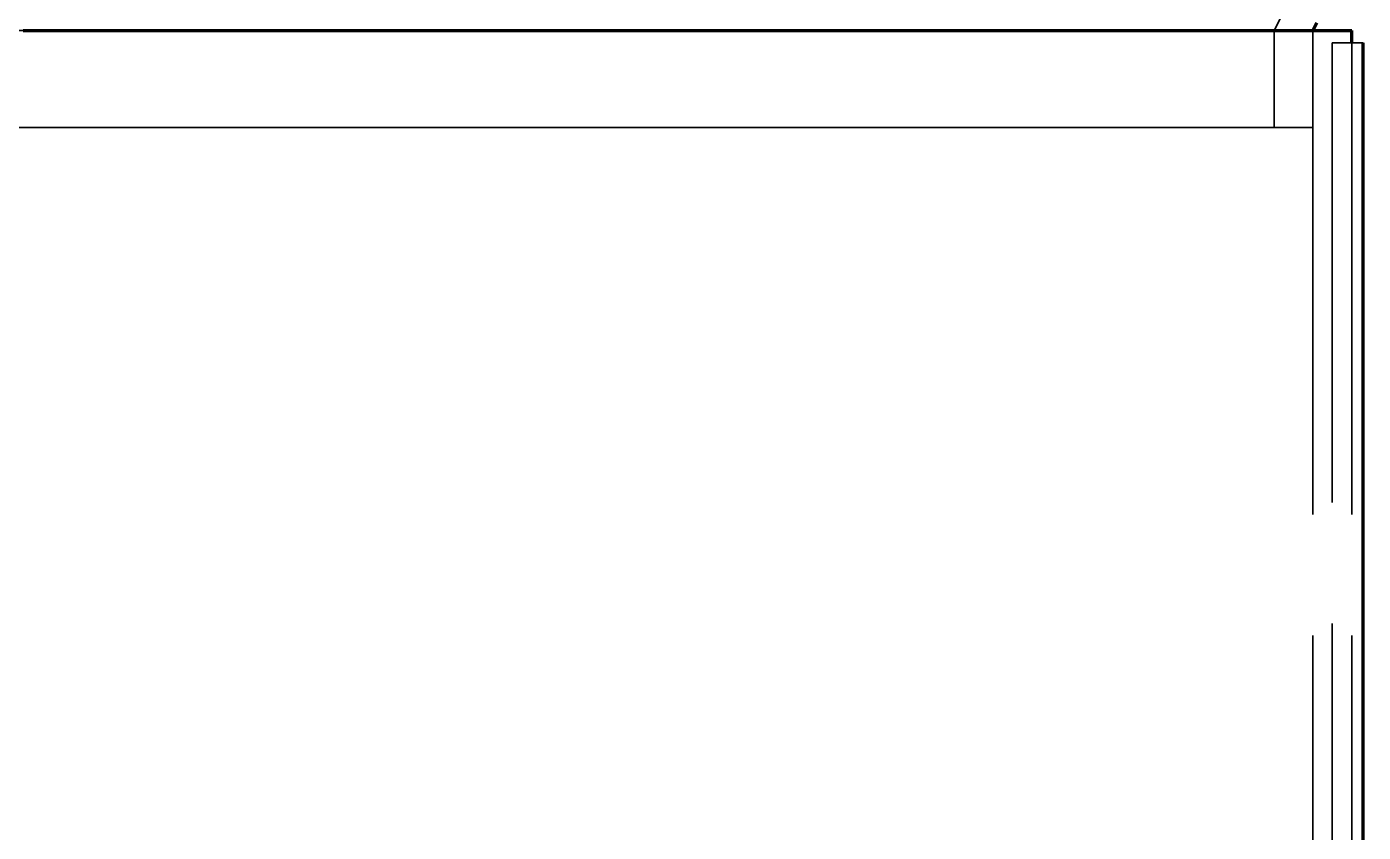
# Model space of a CAD drawing. Header units: millimetres. Extents: x 0 to 2382, y 0 to 420.
# Drawn here: x 292.58 to 303.62, y 283.08 to 289.74 of the extents above; entities that cross this region are included whole.
import ezdxf

# ---------------------------------------------------------------- set-up
doc = ezdxf.new("R2010")
doc.units = ezdxf.units.MM
doc.linetypes.add('IRAM-E-TRAZOS', pattern=[5, 4, -1])
for name, color, linetype, lineweight in [('01-VISIBLE', 7, 'CONTINUOUS', 70), ('02-OCULTA', 4, 'IRAM-E-TRAZOS', 35), ('08-FINA', 5, 'CONTINUOUS', 18)]:
    doc.layers.add(name, color=color, linetype=linetype, lineweight=lineweight)

msp = doc.modelspace()

# ---------------------------------------------------------------- linework, layer by layer
at = {"layer": '01-VISIBLE'}
for p, q in [((303.202, 289.709), (303.234, 289.773)), ((303.522, 289.609), (303.522, 289.709)), ((303.618, 246.858), (303.618, 289.609))]:
    msp.add_line(p, q, dxfattribs=at)
msp.add_lwpolyline([(292.549, 289.709), (292.599, 289.709), (292.65, 289.709), (292.7, 289.709), (292.75, 289.709), (292.8, 289.709), (292.85, 289.709), (292.9, 289.709), (292.95, 289.709), (293, 289.709), (293.05, 289.709), (293.1, 289.709), (293.151, 289.709), (293.201, 289.709), (293.251, 289.709), (293.301, 289.709), (293.351, 289.709), (293.401, 289.709), (293.451, 289.709), (293.501, 289.709), (293.551, 289.709), (293.601, 289.709), (293.652, 289.709), (293.702, 289.709), (293.752, 289.709), (293.802, 289.709), (293.852, 289.709), (293.902, 289.709), (293.952, 289.709), (294.002, 289.709), (294.052, 289.709), (294.102, 289.709), (294.153, 289.709), (294.203, 289.709), (294.253, 289.709), (294.303, 289.709), (294.353, 289.709), (294.403, 289.709), (294.453, 289.709), (294.503, 289.709), (294.553, 289.709), (294.603, 289.709), (294.654, 289.709), (294.704, 289.709), (294.754, 289.709), (294.804, 289.709), (294.854, 289.709), (294.904, 289.709), (294.954, 289.709), (295.004, 289.709), (295.054, 289.709), (295.105, 289.709), (295.155, 289.709), (295.205, 289.709), (295.255, 289.709), (295.305, 289.709), (295.355, 289.709), (295.405, 289.709), (295.455, 289.709), (295.505, 289.709), (295.555, 289.709), (295.606, 289.709), (295.656, 289.709), (295.706, 289.709), (295.756, 289.709), (295.806, 289.709), (295.856, 289.709), (295.906, 289.709), (295.956, 289.709), (296.006, 289.709), (296.056, 289.709), (296.107, 289.709), (296.157, 289.709), (296.207, 289.709), (296.257, 289.709), (296.307, 289.709), (296.357, 289.709), (296.407, 289.709), (296.457, 289.709), (296.507, 289.709), (296.557, 289.709), (296.608, 289.709), (296.658, 289.709), (296.708, 289.709), (296.758, 289.709), (296.808, 289.709), (296.858, 289.709), (296.908, 289.709), (296.958, 289.709), (297.008, 289.709), (297.058, 289.709), (297.109, 289.709), (297.159, 289.709), (297.209, 289.709), (297.259, 289.709), (297.309, 289.709), (297.359, 289.709), (297.409, 289.709), (297.459, 289.709), (297.509, 289.709), (297.56, 289.709), (297.61, 289.709), (297.66, 289.709), (297.71, 289.709), (297.76, 289.709), (297.81, 289.709), (297.86, 289.709), (297.91, 289.709), (297.96, 289.709), (298.01, 289.709), (298.061, 289.709), (298.111, 289.709), (298.161, 289.709), (298.211, 289.709), (298.261, 289.709), (298.311, 289.709), (298.361, 289.709), (298.411, 289.709), (298.461, 289.709), (298.511, 289.709), (298.562, 289.709), (298.612, 289.709), (298.662, 289.709), (298.712, 289.709), (298.762, 289.709), (298.812, 289.709), (298.862, 289.709), (298.912, 289.709), (298.962, 289.709), (299.012, 289.709), (299.063, 289.709), (299.113, 289.709), (299.163, 289.709), (299.213, 289.709), (299.263, 289.709), (299.313, 289.709), (299.363, 289.709), (299.413, 289.709), (299.463, 289.709), (299.513, 289.709), (299.564, 289.709), (299.614, 289.709), (299.664, 289.709), (299.714, 289.709), (299.764, 289.709), (299.814, 289.709), (299.864, 289.709), (299.914, 289.709), (299.964, 289.709), (300.015, 289.709), (300.065, 289.709), (300.115, 289.709), (300.165, 289.709), (300.215, 289.709), (300.265, 289.709), (300.315, 289.709), (300.365, 289.709), (300.415, 289.709), (300.465, 289.709), (300.516, 289.709), (300.566, 289.709), (300.616, 289.709), (300.666, 289.709), (300.716, 289.709), (300.766, 289.709), (300.816, 289.709), (300.866, 289.709), (300.916, 289.709), (300.966, 289.709), (301.017, 289.709), (301.067, 289.709), (301.117, 289.709), (301.167, 289.709), (301.217, 289.709), (301.267, 289.709), (301.317, 289.709), (301.367, 289.709), (301.417, 289.709), (301.467, 289.709), (301.518, 289.709), (301.568, 289.709), (301.618, 289.709), (301.668, 289.709), (301.718, 289.709), (301.768, 289.709), (301.818, 289.709), (301.868, 289.709), (301.918, 289.709), (301.968, 289.709), (302.019, 289.709), (302.069, 289.709), (302.119, 289.709), (302.169, 289.709), (302.219, 289.709), (302.269, 289.709), (302.319, 289.709), (302.369, 289.709), (302.419, 289.709), (302.47, 289.709), (302.52, 289.709), (302.57, 289.709), (302.62, 289.709), (302.67, 289.709), (302.72, 289.709), (302.77, 289.709), (302.82, 289.709), (302.87, 289.709), (302.92, 289.709), (302.971, 289.709), (303.021, 289.709), (303.071, 289.709), (303.121, 289.709), (303.171, 289.709), (303.221, 289.709), (303.271, 289.709), (303.321, 289.709), (303.371, 289.709), (303.421, 289.709), (303.472, 289.709), (303.522, 289.709)], dxfattribs=at)
at = {"layer": '02-OCULTA'}
for p, q in [((302.882, 289.709), (303.202, 290.349)), ((302.882, 289.709), (302.882, 288.909)), ((303.202, 225.709), (303.202, 289.709)), ((303.202, 288.909), (303.202, 289.709)), ((303.618, 289.609), (303.362, 289.609)), ((303.362, 225.809), (303.362, 289.609)), ((303.618, 289.609), (303.362, 289.609)), ((303.362, 225.809), (303.362, 289.609)), ((303.522, 225.709), (303.522, 289.609)), ((303.618, 225.809), (303.618, 289.609))]:
    msp.add_line(p, q, dxfattribs=at)
for points in [[(292.514, 289.709), (292.59, 289.709), (292.667, 289.709), (292.744, 289.709), (292.821, 289.709), (292.898, 289.709), (292.974, 289.709), (293.051, 289.709), (293.128, 289.709), (293.205, 289.709), (293.282, 289.709), (293.358, 289.709), (293.435, 289.709), (293.512, 289.709), (293.589, 289.709), (293.666, 289.709), (293.742, 289.709), (293.819, 289.709), (293.896, 289.709), (293.973, 289.709), (294.05, 289.709), (294.126, 289.709), (294.203, 289.709), (294.28, 289.709), (294.357, 289.709), (294.434, 289.709), (294.51, 289.709), (294.587, 289.709), (294.664, 289.709), (294.741, 289.709), (294.818, 289.709), (294.894, 289.709), (294.971, 289.709), (295.048, 289.709), (295.125, 289.709), (295.202, 289.709), (295.278, 289.709), (295.355, 289.709), (295.432, 289.709), (295.509, 289.709), (295.586, 289.709), (295.662, 289.709), (295.739, 289.709), (295.816, 289.709), (295.893, 289.709), (295.97, 289.709), (296.046, 289.709), (296.123, 289.709), (296.2, 289.709), (296.277, 289.709), (296.354, 289.709), (296.43, 289.709), (296.507, 289.709), (296.584, 289.709), (296.661, 289.709), (296.738, 289.709), (296.814, 289.709), (296.891, 289.709), (296.968, 289.709), (297.045, 289.709), (297.122, 289.709), (297.198, 289.709), (297.275, 289.709), (297.352, 289.709), (297.429, 289.709), (297.506, 289.709), (297.582, 289.709), (297.659, 289.709), (297.736, 289.709), (297.813, 289.709), (297.89, 289.709), (297.966, 289.709), (298.043, 289.709), (298.12, 289.709), (298.197, 289.709), (298.274, 289.709), (298.35, 289.709), (298.427, 289.709), (298.504, 289.709), (298.581, 289.709), (298.658, 289.709), (298.734, 289.709), (298.811, 289.709), (298.888, 289.709), (298.965, 289.709), (299.042, 289.709), (299.118, 289.709), (299.195, 289.709), (299.272, 289.709), (299.349, 289.709), (299.426, 289.709), (299.502, 289.709), (299.579, 289.709), (299.656, 289.709), (299.733, 289.709), (299.81, 289.709), (299.886, 289.709), (299.963, 289.709), (300.04, 289.709), (300.117, 289.709), (300.194, 289.709), (300.27, 289.709), (300.347, 289.709), (300.424, 289.709), (300.501, 289.709), (300.578, 289.709), (300.654, 289.709), (300.731, 289.709), (300.808, 289.709), (300.885, 289.709), (300.962, 289.709), (301.038, 289.709), (301.115, 289.709), (301.192, 289.709), (301.269, 289.709), (301.346, 289.709), (301.422, 289.709), (301.499, 289.709), (301.576, 289.709), (301.653, 289.709), (301.73, 289.709), (301.806, 289.709), (301.883, 289.709), (301.96, 289.709), (302.037, 289.709), (302.114, 289.709), (302.19, 289.709), (302.267, 289.709), (302.344, 289.709), (302.421, 289.709), (302.498, 289.709), (302.574, 289.709), (302.651, 289.709), (302.728, 289.709), (302.805, 289.709), (302.882, 289.709)], [(303.202, 289.709), (303.152, 289.709), (303.101, 289.709), (303.051, 289.709), (303.001, 289.709), (302.951, 289.709), (302.901, 289.709), (302.851, 289.709), (302.801, 289.709), (302.751, 289.709), (302.701, 289.709), (302.651, 289.709), (302.6, 289.709), (302.55, 289.709), (302.5, 289.709), (302.45, 289.709), (302.4, 289.709), (302.35, 289.709), (302.3, 289.709), (302.25, 289.709), (302.2, 289.709), (302.15, 289.709), (302.1, 289.709), (302.049, 289.709), (301.999, 289.709), (301.949, 289.709), (301.899, 289.709), (301.849, 289.709), (301.799, 289.709), (301.749, 289.709), (301.699, 289.709), (301.649, 289.709), (301.599, 289.709), (301.548, 289.709), (301.498, 289.709), (301.448, 289.709), (301.398, 289.709), (301.348, 289.709), (301.298, 289.709), (301.248, 289.709), (301.198, 289.709), (301.148, 289.709), (301.098, 289.709), (301.048, 289.709), (300.997, 289.709), (300.947, 289.709), (300.897, 289.709), (300.847, 289.709), (300.797, 289.709), (300.747, 289.709), (300.697, 289.709), (300.647, 289.709), (300.597, 289.709), (300.547, 289.709), (300.496, 289.709), (300.446, 289.709), (300.396, 289.709), (300.346, 289.709), (300.296, 289.709), (300.246, 289.709), (300.196, 289.709), (300.146, 289.709), (300.096, 289.709), (300.046, 289.709), (299.996, 289.709), (299.945, 289.709), (299.895, 289.709), (299.845, 289.709), (299.795, 289.709), (299.745, 289.709), (299.695, 289.709), (299.645, 289.709), (299.595, 289.709), (299.545, 289.709), (299.495, 289.709), (299.444, 289.709), (299.394, 289.709), (299.344, 289.709), (299.294, 289.709), (299.244, 289.709), (299.194, 289.709), (299.144, 289.709), (299.094, 289.709), (299.044, 289.709), (298.994, 289.709), (298.944, 289.709), (298.893, 289.709), (298.843, 289.709), (298.793, 289.709), (298.743, 289.709), (298.693, 289.709), (298.643, 289.709), (298.593, 289.709), (298.543, 289.709), (298.493, 289.709), (298.443, 289.709), (298.392, 289.709), (298.342, 289.709), (298.292, 289.709), (298.242, 289.709), (298.192, 289.709), (298.142, 289.709), (298.092, 289.709), (298.042, 289.709), (297.992, 289.709), (297.942, 289.709), (297.891, 289.709), (297.841, 289.709), (297.791, 289.709), (297.741, 289.709), (297.691, 289.709), (297.641, 289.709), (297.591, 289.709), (297.541, 289.709), (297.491, 289.709), (297.441, 289.709), (297.391, 289.709), (297.34, 289.709), (297.29, 289.709), (297.24, 289.709), (297.19, 289.709), (297.14, 289.709), (297.09, 289.709), (297.04, 289.709), (296.99, 289.709), (296.94, 289.709), (296.89, 289.709), (296.839, 289.709), (296.789, 289.709), (296.739, 289.709), (296.689, 289.709), (296.639, 289.709), (296.589, 289.709), (296.539, 289.709), (296.489, 289.709), (296.439, 289.709), (296.389, 289.709), (296.339, 289.709), (296.288, 289.709), (296.238, 289.709), (296.188, 289.709), (296.138, 289.709), (296.088, 289.709), (296.038, 289.709), (295.988, 289.709), (295.938, 289.709), (295.888, 289.709), (295.838, 289.709), (295.787, 289.709), (295.737, 289.709), (295.687, 289.709), (295.637, 289.709), (295.587, 289.709), (295.537, 289.709), (295.487, 289.709), (295.437, 289.709), (295.387, 289.709), (295.337, 289.709), (295.287, 289.709), (295.236, 289.709), (295.186, 289.709), (295.136, 289.709), (295.086, 289.709), (295.036, 289.709), (294.986, 289.709), (294.936, 289.709), (294.886, 289.709), (294.836, 289.709), (294.786, 289.709), (294.735, 289.709), (294.685, 289.709), (294.635, 289.709), (294.585, 289.709), (294.535, 289.709), (294.485, 289.709), (294.435, 289.709), (294.385, 289.709), (294.335, 289.709), (294.285, 289.709), (294.234, 289.709), (294.184, 289.709), (294.134, 289.709), (294.084, 289.709), (294.034, 289.709), (293.984, 289.709), (293.934, 289.709), (293.884, 289.709), (293.834, 289.709), (293.784, 289.709), (293.734, 289.709), (293.683, 289.709), (293.633, 289.709), (293.583, 289.709), (293.533, 289.709), (293.483, 289.709), (293.433, 289.709), (293.383, 289.709), (293.333, 289.709), (293.283, 289.709), (293.233, 289.709), (293.182, 289.709), (293.132, 289.709), (293.082, 289.709), (293.032, 289.709), (292.982, 289.709), (292.932, 289.709), (292.882, 289.709), (292.832, 289.709), (292.782, 289.709), (292.732, 289.709), (292.682, 289.709), (292.631, 289.709), (292.581, 289.709), (292.531, 289.709)], [(303.202, 289.709), (303.152, 289.709), (303.101, 289.709), (303.051, 289.709), (303.001, 289.709), (302.951, 289.709), (302.901, 289.709), (302.851, 289.709), (302.801, 289.709), (302.751, 289.709), (302.701, 289.709), (302.651, 289.709), (302.6, 289.709), (302.55, 289.709), (302.5, 289.709), (302.45, 289.709), (302.4, 289.709), (302.35, 289.709), (302.3, 289.709), (302.25, 289.709), (302.2, 289.709), (302.15, 289.709), (302.1, 289.709), (302.049, 289.709), (301.999, 289.709), (301.949, 289.709), (301.899, 289.709), (301.849, 289.709), (301.799, 289.709), (301.749, 289.709), (301.699, 289.709), (301.649, 289.709), (301.599, 289.709), (301.548, 289.709), (301.498, 289.709), (301.448, 289.709), (301.398, 289.709), (301.348, 289.709), (301.298, 289.709), (301.248, 289.709), (301.198, 289.709), (301.148, 289.709), (301.098, 289.709), (301.048, 289.709), (300.997, 289.709), (300.947, 289.709), (300.897, 289.709), (300.847, 289.709), (300.797, 289.709), (300.747, 289.709), (300.697, 289.709), (300.647, 289.709), (300.597, 289.709), (300.547, 289.709), (300.496, 289.709), (300.446, 289.709), (300.396, 289.709), (300.346, 289.709), (300.296, 289.709), (300.246, 289.709), (300.196, 289.709), (300.146, 289.709), (300.096, 289.709), (300.046, 289.709), (299.996, 289.709), (299.945, 289.709), (299.895, 289.709), (299.845, 289.709), (299.795, 289.709), (299.745, 289.709), (299.695, 289.709), (299.645, 289.709), (299.595, 289.709), (299.545, 289.709), (299.495, 289.709), (299.444, 289.709), (299.394, 289.709), (299.344, 289.709), (299.294, 289.709), (299.244, 289.709), (299.194, 289.709), (299.144, 289.709), (299.094, 289.709), (299.044, 289.709), (298.994, 289.709), (298.944, 289.709), (298.893, 289.709), (298.843, 289.709), (298.793, 289.709), (298.743, 289.709), (298.693, 289.709), (298.643, 289.709), (298.593, 289.709), (298.543, 289.709), (298.493, 289.709), (298.443, 289.709), (298.392, 289.709), (298.342, 289.709), (298.292, 289.709), (298.242, 289.709), (298.192, 289.709), (298.142, 289.709), (298.092, 289.709), (298.042, 289.709), (297.992, 289.709), (297.942, 289.709), (297.891, 289.709), (297.841, 289.709), (297.791, 289.709), (297.741, 289.709), (297.691, 289.709), (297.641, 289.709), (297.591, 289.709), (297.541, 289.709), (297.491, 289.709), (297.441, 289.709), (297.391, 289.709), (297.34, 289.709), (297.29, 289.709), (297.24, 289.709), (297.19, 289.709), (297.14, 289.709), (297.09, 289.709), (297.04, 289.709), (296.99, 289.709), (296.94, 289.709), (296.89, 289.709), (296.839, 289.709), (296.789, 289.709), (296.739, 289.709), (296.689, 289.709), (296.639, 289.709), (296.589, 289.709), (296.539, 289.709), (296.489, 289.709), (296.439, 289.709), (296.389, 289.709), (296.339, 289.709), (296.288, 289.709), (296.238, 289.709), (296.188, 289.709), (296.138, 289.709), (296.088, 289.709), (296.038, 289.709), (295.988, 289.709), (295.938, 289.709), (295.888, 289.709), (295.838, 289.709), (295.787, 289.709), (295.737, 289.709), (295.687, 289.709), (295.637, 289.709), (295.587, 289.709), (295.537, 289.709), (295.487, 289.709), (295.437, 289.709), (295.387, 289.709), (295.337, 289.709), (295.287, 289.709), (295.236, 289.709), (295.186, 289.709), (295.136, 289.709), (295.086, 289.709), (295.036, 289.709), (294.986, 289.709), (294.936, 289.709), (294.886, 289.709), (294.836, 289.709), (294.786, 289.709), (294.735, 289.709), (294.685, 289.709), (294.635, 289.709), (294.585, 289.709), (294.535, 289.709), (294.485, 289.709), (294.435, 289.709), (294.385, 289.709), (294.335, 289.709), (294.285, 289.709), (294.234, 289.709), (294.184, 289.709), (294.134, 289.709), (294.084, 289.709), (294.034, 289.709), (293.984, 289.709), (293.934, 289.709), (293.884, 289.709), (293.834, 289.709), (293.784, 289.709), (293.734, 289.709), (293.683, 289.709), (293.633, 289.709), (293.583, 289.709), (293.533, 289.709), (293.483, 289.709), (293.433, 289.709), (293.383, 289.709), (293.333, 289.709), (293.283, 289.709), (293.233, 289.709), (293.182, 289.709), (293.132, 289.709), (293.082, 289.709), (293.032, 289.709), (292.982, 289.709), (292.932, 289.709), (292.882, 289.709), (292.832, 289.709), (292.782, 289.709), (292.732, 289.709), (292.682, 289.709), (292.631, 289.709), (292.581, 289.709), (292.531, 289.709)], [(292.539, 289.709), (292.618, 289.709), (292.696, 289.709), (292.774, 289.709), (292.853, 289.709), (292.931, 289.709), (293.01, 289.709), (293.088, 289.709), (293.166, 289.709), (293.245, 289.709), (293.323, 289.709), (293.402, 289.709), (293.48, 289.709), (293.558, 289.709), (293.637, 289.709), (293.715, 289.709), (293.794, 289.709), (293.872, 289.709), (293.95, 289.709), (294.029, 289.709), (294.107, 289.709), (294.186, 289.709), (294.264, 289.709), (294.342, 289.709), (294.421, 289.709), (294.499, 289.709), (294.578, 289.709), (294.656, 289.709), (294.734, 289.709), (294.813, 289.709), (294.891, 289.709), (294.97, 289.709), (295.048, 289.709), (295.126, 289.709), (295.205, 289.709), (295.283, 289.709), (295.362, 289.709), (295.44, 289.709), (295.518, 289.709), (295.597, 289.709), (295.675, 289.709), (295.754, 289.709), (295.832, 289.709), (295.91, 289.709), (295.989, 289.709), (296.067, 289.709), (296.146, 289.709), (296.224, 289.709), (296.302, 289.709), (296.381, 289.709), (296.459, 289.709), (296.538, 289.709), (296.616, 289.709), (296.694, 289.709), (296.773, 289.709), (296.851, 289.709), (296.93, 289.709), (297.008, 289.709), (297.086, 289.709), (297.165, 289.709), (297.243, 289.709), (297.322, 289.709), (297.4, 289.709), (297.478, 289.709), (297.557, 289.709), (297.635, 289.709), (297.714, 289.709), (297.792, 289.709), (297.87, 289.709), (297.949, 289.709), (298.027, 289.709), (298.106, 289.709), (298.184, 289.709), (298.262, 289.709), (298.341, 289.709), (298.419, 289.709), (298.498, 289.709), (298.576, 289.709), (298.654, 289.709), (298.733, 289.709), (298.811, 289.709), (298.89, 289.709), (298.968, 289.709), (299.046, 289.709), (299.125, 289.709), (299.203, 289.709), (299.282, 289.709), (299.36, 289.709), (299.438, 289.709), (299.517, 289.709), (299.595, 289.709), (299.674, 289.709), (299.752, 289.709), (299.83, 289.709), (299.909, 289.709), (299.987, 289.709), (300.066, 289.709), (300.144, 289.709), (300.222, 289.709), (300.301, 289.709), (300.379, 289.709), (300.458, 289.709), (300.536, 289.709), (300.614, 289.709), (300.693, 289.709), (300.771, 289.709), (300.85, 289.709), (300.928, 289.709), (301.006, 289.709), (301.085, 289.709), (301.163, 289.709), (301.242, 289.709), (301.32, 289.709), (301.398, 289.709), (301.477, 289.709), (301.555, 289.709), (301.634, 289.709), (301.712, 289.709), (301.79, 289.709), (301.869, 289.709), (301.947, 289.709), (302.026, 289.709), (302.104, 289.709), (302.182, 289.709), (302.261, 289.709), (302.339, 289.709), (302.418, 289.709), (302.496, 289.709), (302.574, 289.709), (302.653, 289.709), (302.731, 289.709), (302.81, 289.709), (302.888, 289.709), (302.966, 289.709), (303.045, 289.709), (303.123, 289.709), (303.202, 289.709)], [(292.539, 289.709), (292.618, 289.709), (292.696, 289.709), (292.774, 289.709), (292.853, 289.709), (292.931, 289.709), (293.01, 289.709), (293.088, 289.709), (293.166, 289.709), (293.245, 289.709), (293.323, 289.709), (293.402, 289.709), (293.48, 289.709), (293.558, 289.709), (293.637, 289.709), (293.715, 289.709), (293.794, 289.709), (293.872, 289.709), (293.95, 289.709), (294.029, 289.709), (294.107, 289.709), (294.186, 289.709), (294.264, 289.709), (294.342, 289.709), (294.421, 289.709), (294.499, 289.709), (294.578, 289.709), (294.656, 289.709), (294.734, 289.709), (294.813, 289.709), (294.891, 289.709), (294.97, 289.709), (295.048, 289.709), (295.126, 289.709), (295.205, 289.709), (295.283, 289.709), (295.362, 289.709), (295.44, 289.709), (295.518, 289.709), (295.597, 289.709), (295.675, 289.709), (295.754, 289.709), (295.832, 289.709), (295.91, 289.709), (295.989, 289.709), (296.067, 289.709), (296.146, 289.709), (296.224, 289.709), (296.302, 289.709), (296.381, 289.709), (296.459, 289.709), (296.538, 289.709), (296.616, 289.709), (296.694, 289.709), (296.773, 289.709), (296.851, 289.709), (296.93, 289.709), (297.008, 289.709), (297.086, 289.709), (297.165, 289.709), (297.243, 289.709), (297.322, 289.709), (297.4, 289.709), (297.478, 289.709), (297.557, 289.709), (297.635, 289.709), (297.714, 289.709), (297.792, 289.709), (297.87, 289.709), (297.949, 289.709), (298.027, 289.709), (298.106, 289.709), (298.184, 289.709), (298.262, 289.709), (298.341, 289.709), (298.419, 289.709), (298.498, 289.709), (298.576, 289.709), (298.654, 289.709), (298.733, 289.709), (298.811, 289.709), (298.89, 289.709), (298.968, 289.709), (299.046, 289.709), (299.125, 289.709), (299.203, 289.709), (299.282, 289.709), (299.36, 289.709), (299.438, 289.709), (299.517, 289.709), (299.595, 289.709), (299.674, 289.709), (299.752, 289.709), (299.83, 289.709), (299.909, 289.709), (299.987, 289.709), (300.066, 289.709), (300.144, 289.709), (300.222, 289.709), (300.301, 289.709), (300.379, 289.709), (300.458, 289.709), (300.536, 289.709), (300.614, 289.709), (300.693, 289.709), (300.771, 289.709), (300.85, 289.709), (300.928, 289.709), (301.006, 289.709), (301.085, 289.709), (301.163, 289.709), (301.242, 289.709), (301.32, 289.709), (301.398, 289.709), (301.477, 289.709), (301.555, 289.709), (301.634, 289.709), (301.712, 289.709), (301.79, 289.709), (301.869, 289.709), (301.947, 289.709), (302.026, 289.709), (302.104, 289.709), (302.182, 289.709), (302.261, 289.709), (302.339, 289.709), (302.418, 289.709), (302.496, 289.709), (302.574, 289.709), (302.653, 289.709), (302.731, 289.709), (302.81, 289.709), (302.888, 289.709), (302.966, 289.709), (303.045, 289.709), (303.123, 289.709), (303.202, 289.709)], [(303.522, 289.709), (303.472, 289.709), (303.422, 289.709), (303.372, 289.709), (303.322, 289.709), (303.272, 289.709), (303.222, 289.709), (303.172, 289.709), (303.122, 289.709), (303.072, 289.709), (303.022, 289.709), (302.972, 289.709), (302.922, 289.709), (302.872, 289.709), (302.822, 289.709), (302.772, 289.709), (302.722, 289.709), (302.672, 289.709), (302.622, 289.709), (302.572, 289.709), (302.522, 289.709), (302.472, 289.709), (302.422, 289.709), (302.372, 289.709), (302.322, 289.709), (302.272, 289.709), (302.222, 289.709), (302.172, 289.709), (302.122, 289.709), (302.072, 289.709), (302.022, 289.709), (301.972, 289.709), (301.922, 289.709), (301.872, 289.709), (301.822, 289.709), (301.772, 289.709), (301.722, 289.709), (301.672, 289.709), (301.622, 289.709), (301.572, 289.709), (301.522, 289.709), (301.472, 289.709), (301.422, 289.709), (301.372, 289.709), (301.322, 289.709), (301.272, 289.709), (301.222, 289.709), (301.172, 289.709), (301.122, 289.709), (301.072, 289.709), (301.022, 289.709), (300.972, 289.709), (300.922, 289.709), (300.872, 289.709), (300.822, 289.709), (300.772, 289.709), (300.722, 289.709), (300.672, 289.709), (300.622, 289.709), (300.572, 289.709), (300.522, 289.709), (300.472, 289.709), (300.422, 289.709), (300.372, 289.709), (300.322, 289.709), (300.272, 289.709), (300.222, 289.709), (300.172, 289.709), (300.122, 289.709), (300.072, 289.709), (300.022, 289.709), (299.972, 289.709), (299.922, 289.709), (299.872, 289.709), (299.822, 289.709), (299.772, 289.709), (299.722, 289.709), (299.672, 289.709), (299.622, 289.709), (299.572, 289.709), (299.522, 289.709), (299.472, 289.709), (299.422, 289.709), (299.372, 289.709), (299.322, 289.709), (299.272, 289.709), (299.222, 289.709), (299.172, 289.709), (299.122, 289.709), (299.072, 289.709), (299.022, 289.709), (298.972, 289.709), (298.922, 289.709), (298.872, 289.709), (298.822, 289.709), (298.772, 289.709), (298.722, 289.709), (298.672, 289.709), (298.622, 289.709), (298.572, 289.709), (298.522, 289.709), (298.472, 289.709), (298.422, 289.709), (298.372, 289.709), (298.322, 289.709), (298.272, 289.709), (298.222, 289.709), (298.172, 289.709), (298.122, 289.709), (298.072, 289.709), (298.022, 289.709), (297.972, 289.709), (297.922, 289.709), (297.872, 289.709), (297.822, 289.709), (297.772, 289.709), (297.722, 289.709), (297.672, 289.709), (297.622, 289.709), (297.572, 289.709), (297.522, 289.709), (297.472, 289.709), (297.422, 289.709), (297.372, 289.709), (297.322, 289.709), (297.272, 289.709), (297.222, 289.709), (297.172, 289.709), (297.122, 289.709), (297.072, 289.709), (297.022, 289.709), (296.972, 289.709), (296.922, 289.709), (296.872, 289.709), (296.822, 289.709), (296.772, 289.709), (296.722, 289.709), (296.672, 289.709), (296.622, 289.709), (296.572, 289.709), (296.522, 289.709), (296.472, 289.709), (296.422, 289.709), (296.372, 289.709), (296.322, 289.709), (296.272, 289.709), (296.222, 289.709), (296.172, 289.709), (296.122, 289.709), (296.072, 289.709), (296.022, 289.709), (295.972, 289.709), (295.922, 289.709), (295.872, 289.709), (295.822, 289.709), (295.772, 289.709), (295.722, 289.709), (295.672, 289.709), (295.622, 289.709), (295.572, 289.709), (295.522, 289.709), (295.472, 289.709), (295.422, 289.709), (295.372, 289.709), (295.322, 289.709), (295.272, 289.709), (295.222, 289.709), (295.172, 289.709), (295.122, 289.709), (295.072, 289.709), (295.022, 289.709), (294.972, 289.709), (294.922, 289.709), (294.872, 289.709), (294.822, 289.709), (294.772, 289.709), (294.722, 289.709), (294.672, 289.709), (294.622, 289.709), (294.572, 289.709), (294.522, 289.709), (294.472, 289.709), (294.422, 289.709), (294.372, 289.709), (294.322, 289.709), (294.272, 289.709), (294.222, 289.709), (294.172, 289.709), (294.122, 289.709), (294.072, 289.709), (294.022, 289.709), (293.972, 289.709), (293.922, 289.709), (293.872, 289.709), (293.822, 289.709), (293.772, 289.709), (293.722, 289.709), (293.672, 289.709), (293.622, 289.709), (293.572, 289.709), (293.522, 289.709), (293.472, 289.709), (293.422, 289.709), (293.372, 289.709), (293.322, 289.709), (293.272, 289.709), (293.222, 289.709), (293.172, 289.709), (293.122, 289.709), (293.072, 289.709), (293.022, 289.709), (292.972, 289.709), (292.922, 289.709), (292.872, 289.709), (292.822, 289.709), (292.772, 289.709), (292.722, 289.709), (292.672, 289.709), (292.622, 289.709), (292.572, 289.709)], [(302.882, 289.709), (302.832, 289.709), (302.782, 289.709), (302.732, 289.709), (302.682, 289.709), (302.631, 289.709), (302.581, 289.709), (302.531, 289.709), (302.481, 289.709), (302.431, 289.709), (302.381, 289.709), (302.331, 289.709), (302.281, 289.709), (302.231, 289.709), (302.181, 289.709), (302.131, 289.709), (302.081, 289.709), (302.031, 289.709), (301.981, 289.709), (301.931, 289.709), (301.881, 289.709), (301.831, 289.709), (301.781, 289.709), (301.731, 289.709), (301.681, 289.709), (301.631, 289.709), (301.581, 289.709), (301.531, 289.709), (301.481, 289.709), (301.431, 289.709), (301.381, 289.709), (301.331, 289.709), (301.281, 289.709), (301.231, 289.709), (301.181, 289.709), (301.131, 289.709), (301.08, 289.709), (301.03, 289.709), (300.98, 289.709), (300.93, 289.709), (300.88, 289.709), (300.83, 289.709), (300.78, 289.709), (300.73, 289.709), (300.68, 289.709), (300.63, 289.709), (300.58, 289.709), (300.53, 289.709), (300.48, 289.709), (300.43, 289.709), (300.38, 289.709), (300.33, 289.709), (300.28, 289.709), (300.23, 289.709), (300.18, 289.709), (300.13, 289.709), (300.08, 289.709), (300.03, 289.709), (299.98, 289.709), (299.93, 289.709), (299.88, 289.709), (299.83, 289.709), (299.78, 289.709), (299.73, 289.709), (299.68, 289.709), (299.63, 289.709), (299.579, 289.709), (299.529, 289.709), (299.479, 289.709), (299.429, 289.709), (299.379, 289.709), (299.329, 289.709), (299.279, 289.709), (299.229, 289.709), (299.179, 289.709), (299.129, 289.709), (299.079, 289.709), (299.029, 289.709), (298.979, 289.709), (298.929, 289.709), (298.879, 289.709), (298.829, 289.709), (298.779, 289.709), (298.729, 289.709), (298.679, 289.709), (298.629, 289.709), (298.579, 289.709), (298.529, 289.709), (298.479, 289.709), (298.429, 289.709), (298.379, 289.709), (298.329, 289.709), (298.279, 289.709), (298.229, 289.709), (298.179, 289.709), (298.129, 289.709), (298.079, 289.709), (298.028, 289.709), (297.978, 289.709), (297.928, 289.709), (297.878, 289.709), (297.828, 289.709), (297.778, 289.709), (297.728, 289.709), (297.678, 289.709), (297.628, 289.709), (297.578, 289.709), (297.528, 289.709), (297.478, 289.709), (297.428, 289.709), (297.378, 289.709), (297.328, 289.709), (297.278, 289.709), (297.228, 289.709), (297.178, 289.709), (297.128, 289.709), (297.078, 289.709), (297.028, 289.709), (296.978, 289.709), (296.928, 289.709), (296.878, 289.709), (296.828, 289.709), (296.778, 289.709), (296.728, 289.709), (296.678, 289.709), (296.628, 289.709), (296.578, 289.709), (296.528, 289.709), (296.477, 289.709), (296.427, 289.709), (296.377, 289.709), (296.327, 289.709), (296.277, 289.709), (296.227, 289.709), (296.177, 289.709), (296.127, 289.709), (296.077, 289.709), (296.027, 289.709), (295.977, 289.709), (295.927, 289.709), (295.877, 289.709), (295.827, 289.709), (295.777, 289.709), (295.727, 289.709), (295.677, 289.709), (295.627, 289.709), (295.577, 289.709), (295.527, 289.709), (295.477, 289.709), (295.427, 289.709), (295.377, 289.709), (295.327, 289.709), (295.277, 289.709), (295.227, 289.709), (295.177, 289.709), (295.127, 289.709), (295.077, 289.709), (295.027, 289.709), (294.977, 289.709), (294.926, 289.709), (294.876, 289.709), (294.826, 289.709), (294.776, 289.709), (294.726, 289.709), (294.676, 289.709), (294.626, 289.709), (294.576, 289.709), (294.526, 289.709), (294.476, 289.709), (294.426, 289.709), (294.376, 289.709), (294.326, 289.709), (294.276, 289.709), (294.226, 289.709), (294.176, 289.709), (294.126, 289.709), (294.076, 289.709), (294.026, 289.709), (293.976, 289.709), (293.926, 289.709), (293.876, 289.709), (293.826, 289.709), (293.776, 289.709), (293.726, 289.709), (293.676, 289.709), (293.626, 289.709), (293.576, 289.709), (293.526, 289.709), (293.476, 289.709), (293.425, 289.709), (293.375, 289.709), (293.325, 289.709), (293.275, 289.709), (293.225, 289.709), (293.175, 289.709), (293.125, 289.709), (293.075, 289.709), (293.025, 289.709), (292.975, 289.709), (292.925, 289.709), (292.875, 289.709), (292.825, 289.709), (292.775, 289.709), (292.725, 289.709), (292.675, 289.709), (292.625, 289.709), (292.575, 289.709)], [(292.514, 288.909), (292.59, 288.909), (292.667, 288.909), (292.744, 288.909), (292.821, 288.909), (292.898, 288.909), (292.974, 288.909), (293.051, 288.909), (293.128, 288.909), (293.205, 288.909), (293.282, 288.909), (293.358, 288.909), (293.435, 288.909), (293.512, 288.909), (293.589, 288.909), (293.666, 288.909), (293.742, 288.909), (293.819, 288.909), (293.896, 288.909), (293.973, 288.909), (294.05, 288.909), (294.126, 288.909), (294.203, 288.909), (294.28, 288.909), (294.357, 288.909), (294.434, 288.909), (294.51, 288.909), (294.587, 288.909), (294.664, 288.909), (294.741, 288.909), (294.818, 288.909), (294.894, 288.909), (294.971, 288.909), (295.048, 288.909), (295.125, 288.909), (295.202, 288.909), (295.278, 288.909), (295.355, 288.909), (295.432, 288.909), (295.509, 288.909), (295.586, 288.909), (295.662, 288.909), (295.739, 288.909), (295.816, 288.909), (295.893, 288.909), (295.97, 288.909), (296.046, 288.909), (296.123, 288.909), (296.2, 288.909), (296.277, 288.909), (296.354, 288.909), (296.43, 288.909), (296.507, 288.909), (296.584, 288.909), (296.661, 288.909), (296.738, 288.909), (296.814, 288.909), (296.891, 288.909), (296.968, 288.909), (297.045, 288.909), (297.122, 288.909), (297.198, 288.909), (297.275, 288.909), (297.352, 288.909), (297.429, 288.909), (297.506, 288.909), (297.582, 288.909), (297.659, 288.909), (297.736, 288.909), (297.813, 288.909), (297.89, 288.909), (297.966, 288.909), (298.043, 288.909), (298.12, 288.909), (298.197, 288.909), (298.274, 288.909), (298.35, 288.909), (298.427, 288.909), (298.504, 288.909), (298.581, 288.909), (298.658, 288.909), (298.734, 288.909), (298.811, 288.909), (298.888, 288.909), (298.965, 288.909), (299.042, 288.909), (299.118, 288.909), (299.195, 288.909), (299.272, 288.909), (299.349, 288.909), (299.426, 288.909), (299.502, 288.909), (299.579, 288.909), (299.656, 288.909), (299.733, 288.909), (299.81, 288.909), (299.886, 288.909), (299.963, 288.909), (300.04, 288.909), (300.117, 288.909), (300.194, 288.909), (300.27, 288.909), (300.347, 288.909), (300.424, 288.909), (300.501, 288.909), (300.578, 288.909), (300.654, 288.909), (300.731, 288.909), (300.808, 288.909), (300.885, 288.909), (300.962, 288.909), (301.038, 288.909), (301.115, 288.909), (301.192, 288.909), (301.269, 288.909), (301.346, 288.909), (301.422, 288.909), (301.499, 288.909), (301.576, 288.909), (301.653, 288.909), (301.73, 288.909), (301.806, 288.909), (301.883, 288.909), (301.96, 288.909), (302.037, 288.909), (302.114, 288.909), (302.19, 288.909), (302.267, 288.909), (302.344, 288.909), (302.421, 288.909), (302.498, 288.909), (302.574, 288.909), (302.651, 288.909), (302.728, 288.909), (302.805, 288.909), (302.882, 288.909)], [(303.202, 288.909), (303.152, 288.909), (303.101, 288.909), (303.051, 288.909), (303.001, 288.909), (302.951, 288.909), (302.901, 288.909), (302.851, 288.909), (302.801, 288.909), (302.751, 288.909), (302.701, 288.909), (302.651, 288.909), (302.6, 288.909), (302.55, 288.909), (302.5, 288.909), (302.45, 288.909), (302.4, 288.909), (302.35, 288.909), (302.3, 288.909), (302.25, 288.909), (302.2, 288.909), (302.15, 288.909), (302.1, 288.909), (302.049, 288.909), (301.999, 288.909), (301.949, 288.909), (301.899, 288.909), (301.849, 288.909), (301.799, 288.909), (301.749, 288.909), (301.699, 288.909), (301.649, 288.909), (301.599, 288.909), (301.548, 288.909), (301.498, 288.909), (301.448, 288.909), (301.398, 288.909), (301.348, 288.909), (301.298, 288.909), (301.248, 288.909), (301.198, 288.909), (301.148, 288.909), (301.098, 288.909), (301.048, 288.909), (300.997, 288.909), (300.947, 288.909), (300.897, 288.909), (300.847, 288.909), (300.797, 288.909), (300.747, 288.909), (300.697, 288.909), (300.647, 288.909), (300.597, 288.909), (300.547, 288.909), (300.496, 288.909), (300.446, 288.909), (300.396, 288.909), (300.346, 288.909), (300.296, 288.909), (300.246, 288.909), (300.196, 288.909), (300.146, 288.909), (300.096, 288.909), (300.046, 288.909), (299.996, 288.909), (299.945, 288.909), (299.895, 288.909), (299.845, 288.909), (299.795, 288.909), (299.745, 288.909), (299.695, 288.909), (299.645, 288.909), (299.595, 288.909), (299.545, 288.909), (299.495, 288.909), (299.444, 288.909), (299.394, 288.909), (299.344, 288.909), (299.294, 288.909), (299.244, 288.909), (299.194, 288.909), (299.144, 288.909), (299.094, 288.909), (299.044, 288.909), (298.994, 288.909), (298.944, 288.909), (298.893, 288.909), (298.843, 288.909), (298.793, 288.909), (298.743, 288.909), (298.693, 288.909), (298.643, 288.909), (298.593, 288.909), (298.543, 288.909), (298.493, 288.909), (298.443, 288.909), (298.392, 288.909), (298.342, 288.909), (298.292, 288.909), (298.242, 288.909), (298.192, 288.909), (298.142, 288.909), (298.092, 288.909), (298.042, 288.909), (297.992, 288.909), (297.942, 288.909), (297.891, 288.909), (297.841, 288.909), (297.791, 288.909), (297.741, 288.909), (297.691, 288.909), (297.641, 288.909), (297.591, 288.909), (297.541, 288.909), (297.491, 288.909), (297.441, 288.909), (297.391, 288.909), (297.34, 288.909), (297.29, 288.909), (297.24, 288.909), (297.19, 288.909), (297.14, 288.909), (297.09, 288.909), (297.04, 288.909), (296.99, 288.909), (296.94, 288.909), (296.89, 288.909), (296.839, 288.909), (296.789, 288.909), (296.739, 288.909), (296.689, 288.909), (296.639, 288.909), (296.589, 288.909), (296.539, 288.909), (296.489, 288.909), (296.439, 288.909), (296.389, 288.909), (296.339, 288.909), (296.288, 288.909), (296.238, 288.909), (296.188, 288.909), (296.138, 288.909), (296.088, 288.909), (296.038, 288.909), (295.988, 288.909), (295.938, 288.909), (295.888, 288.909), (295.838, 288.909), (295.787, 288.909), (295.737, 288.909), (295.687, 288.909), (295.637, 288.909), (295.587, 288.909), (295.537, 288.909), (295.487, 288.909), (295.437, 288.909), (295.387, 288.909), (295.337, 288.909), (295.287, 288.909), (295.236, 288.909), (295.186, 288.909), (295.136, 288.909), (295.086, 288.909), (295.036, 288.909), (294.986, 288.909), (294.936, 288.909), (294.886, 288.909), (294.836, 288.909), (294.786, 288.909), (294.735, 288.909), (294.685, 288.909), (294.635, 288.909), (294.585, 288.909), (294.535, 288.909), (294.485, 288.909), (294.435, 288.909), (294.385, 288.909), (294.335, 288.909), (294.285, 288.909), (294.234, 288.909), (294.184, 288.909), (294.134, 288.909), (294.084, 288.909), (294.034, 288.909), (293.984, 288.909), (293.934, 288.909), (293.884, 288.909), (293.834, 288.909), (293.784, 288.909), (293.734, 288.909), (293.683, 288.909), (293.633, 288.909), (293.583, 288.909), (293.533, 288.909), (293.483, 288.909), (293.433, 288.909), (293.383, 288.909), (293.333, 288.909), (293.283, 288.909), (293.233, 288.909), (293.182, 288.909), (293.132, 288.909), (293.082, 288.909), (293.032, 288.909), (292.982, 288.909), (292.932, 288.909), (292.882, 288.909), (292.832, 288.909), (292.782, 288.909), (292.732, 288.909), (292.682, 288.909), (292.631, 288.909), (292.581, 288.909), (292.531, 288.909)], [(292.539, 288.909), (292.618, 288.909), (292.696, 288.909), (292.774, 288.909), (292.853, 288.909), (292.931, 288.909), (293.01, 288.909), (293.088, 288.909), (293.166, 288.909), (293.245, 288.909), (293.323, 288.909), (293.402, 288.909), (293.48, 288.909), (293.558, 288.909), (293.637, 288.909), (293.715, 288.909), (293.794, 288.909), (293.872, 288.909), (293.95, 288.909), (294.029, 288.909), (294.107, 288.909), (294.186, 288.909), (294.264, 288.909), (294.342, 288.909), (294.421, 288.909), (294.499, 288.909), (294.578, 288.909), (294.656, 288.909), (294.734, 288.909), (294.813, 288.909), (294.891, 288.909), (294.97, 288.909), (295.048, 288.909), (295.126, 288.909), (295.205, 288.909), (295.283, 288.909), (295.362, 288.909), (295.44, 288.909), (295.518, 288.909), (295.597, 288.909), (295.675, 288.909), (295.754, 288.909), (295.832, 288.909), (295.91, 288.909), (295.989, 288.909), (296.067, 288.909), (296.146, 288.909), (296.224, 288.909), (296.302, 288.909), (296.381, 288.909), (296.459, 288.909), (296.538, 288.909), (296.616, 288.909), (296.694, 288.909), (296.773, 288.909), (296.851, 288.909), (296.93, 288.909), (297.008, 288.909), (297.086, 288.909), (297.165, 288.909), (297.243, 288.909), (297.322, 288.909), (297.4, 288.909), (297.478, 288.909), (297.557, 288.909), (297.635, 288.909), (297.714, 288.909), (297.792, 288.909), (297.87, 288.909), (297.949, 288.909), (298.027, 288.909), (298.106, 288.909), (298.184, 288.909), (298.262, 288.909), (298.341, 288.909), (298.419, 288.909), (298.498, 288.909), (298.576, 288.909), (298.654, 288.909), (298.733, 288.909), (298.811, 288.909), (298.89, 288.909), (298.968, 288.909), (299.046, 288.909), (299.125, 288.909), (299.203, 288.909), (299.282, 288.909), (299.36, 288.909), (299.438, 288.909), (299.517, 288.909), (299.595, 288.909), (299.674, 288.909), (299.752, 288.909), (299.83, 288.909), (299.909, 288.909), (299.987, 288.909), (300.066, 288.909), (300.144, 288.909), (300.222, 288.909), (300.301, 288.909), (300.379, 288.909), (300.458, 288.909), (300.536, 288.909), (300.614, 288.909), (300.693, 288.909), (300.771, 288.909), (300.85, 288.909), (300.928, 288.909), (301.006, 288.909), (301.085, 288.909), (301.163, 288.909), (301.242, 288.909), (301.32, 288.909), (301.398, 288.909), (301.477, 288.909), (301.555, 288.909), (301.634, 288.909), (301.712, 288.909), (301.79, 288.909), (301.869, 288.909), (301.947, 288.909), (302.026, 288.909), (302.104, 288.909), (302.182, 288.909), (302.261, 288.909), (302.339, 288.909), (302.418, 288.909), (302.496, 288.909), (302.574, 288.909), (302.653, 288.909), (302.731, 288.909), (302.81, 288.909), (302.888, 288.909), (302.966, 288.909), (303.045, 288.909), (303.123, 288.909), (303.202, 288.909)], [(302.882, 288.909), (302.832, 288.909), (302.782, 288.909), (302.732, 288.909), (302.682, 288.909), (302.631, 288.909), (302.581, 288.909), (302.531, 288.909), (302.481, 288.909), (302.431, 288.909), (302.381, 288.909), (302.331, 288.909), (302.281, 288.909), (302.231, 288.909), (302.181, 288.909), (302.131, 288.909), (302.081, 288.909), (302.031, 288.909), (301.981, 288.909), (301.931, 288.909), (301.881, 288.909), (301.831, 288.909), (301.781, 288.909), (301.731, 288.909), (301.681, 288.909), (301.631, 288.909), (301.581, 288.909), (301.531, 288.909), (301.481, 288.909), (301.431, 288.909), (301.381, 288.909), (301.331, 288.909), (301.281, 288.909), (301.231, 288.909), (301.181, 288.909), (301.131, 288.909), (301.08, 288.909), (301.03, 288.909), (300.98, 288.909), (300.93, 288.909), (300.88, 288.909), (300.83, 288.909), (300.78, 288.909), (300.73, 288.909), (300.68, 288.909), (300.63, 288.909), (300.58, 288.909), (300.53, 288.909), (300.48, 288.909), (300.43, 288.909), (300.38, 288.909), (300.33, 288.909), (300.28, 288.909), (300.23, 288.909), (300.18, 288.909), (300.13, 288.909), (300.08, 288.909), (300.03, 288.909), (299.98, 288.909), (299.93, 288.909), (299.88, 288.909), (299.83, 288.909), (299.78, 288.909), (299.73, 288.909), (299.68, 288.909), (299.63, 288.909), (299.579, 288.909), (299.529, 288.909), (299.479, 288.909), (299.429, 288.909), (299.379, 288.909), (299.329, 288.909), (299.279, 288.909), (299.229, 288.909), (299.179, 288.909), (299.129, 288.909), (299.079, 288.909), (299.029, 288.909), (298.979, 288.909), (298.929, 288.909), (298.879, 288.909), (298.829, 288.909), (298.779, 288.909), (298.729, 288.909), (298.679, 288.909), (298.629, 288.909), (298.579, 288.909), (298.529, 288.909), (298.479, 288.909), (298.429, 288.909), (298.379, 288.909), (298.329, 288.909), (298.279, 288.909), (298.229, 288.909), (298.179, 288.909), (298.129, 288.909), (298.079, 288.909), (298.028, 288.909), (297.978, 288.909), (297.928, 288.909), (297.878, 288.909), (297.828, 288.909), (297.778, 288.909), (297.728, 288.909), (297.678, 288.909), (297.628, 288.909), (297.578, 288.909), (297.528, 288.909), (297.478, 288.909), (297.428, 288.909), (297.378, 288.909), (297.328, 288.909), (297.278, 288.909), (297.228, 288.909), (297.178, 288.909), (297.128, 288.909), (297.078, 288.909), (297.028, 288.909), (296.978, 288.909), (296.928, 288.909), (296.878, 288.909), (296.828, 288.909), (296.778, 288.909), (296.728, 288.909), (296.678, 288.909), (296.628, 288.909), (296.578, 288.909), (296.528, 288.909), (296.477, 288.909), (296.427, 288.909), (296.377, 288.909), (296.327, 288.909), (296.277, 288.909), (296.227, 288.909), (296.177, 288.909), (296.127, 288.909), (296.077, 288.909), (296.027, 288.909), (295.977, 288.909), (295.927, 288.909), (295.877, 288.909), (295.827, 288.909), (295.777, 288.909), (295.727, 288.909), (295.677, 288.909), (295.627, 288.909), (295.577, 288.909), (295.527, 288.909), (295.477, 288.909), (295.427, 288.909), (295.377, 288.909), (295.327, 288.909), (295.277, 288.909), (295.227, 288.909), (295.177, 288.909), (295.127, 288.909), (295.077, 288.909), (295.027, 288.909), (294.977, 288.909), (294.926, 288.909), (294.876, 288.909), (294.826, 288.909), (294.776, 288.909), (294.726, 288.909), (294.676, 288.909), (294.626, 288.909), (294.576, 288.909), (294.526, 288.909), (294.476, 288.909), (294.426, 288.909), (294.376, 288.909), (294.326, 288.909), (294.276, 288.909), (294.226, 288.909), (294.176, 288.909), (294.126, 288.909), (294.076, 288.909), (294.026, 288.909), (293.976, 288.909), (293.926, 288.909), (293.876, 288.909), (293.826, 288.909), (293.776, 288.909), (293.726, 288.909), (293.676, 288.909), (293.626, 288.909), (293.576, 288.909), (293.526, 288.909), (293.476, 288.909), (293.425, 288.909), (293.375, 288.909), (293.325, 288.909), (293.275, 288.909), (293.225, 288.909), (293.175, 288.909), (293.125, 288.909), (293.075, 288.909), (293.025, 288.909), (292.975, 288.909), (292.925, 288.909), (292.875, 288.909), (292.825, 288.909), (292.775, 288.909), (292.725, 288.909), (292.675, 288.909), (292.625, 288.909), (292.575, 288.909)]]:
    msp.add_lwpolyline(points, dxfattribs=at)
at = {"layer": '08-FINA'}
msp.add_circle((261.112, 259.08), 36.833, dxfattribs=at)

doc.saveas('drawing.dxf')
